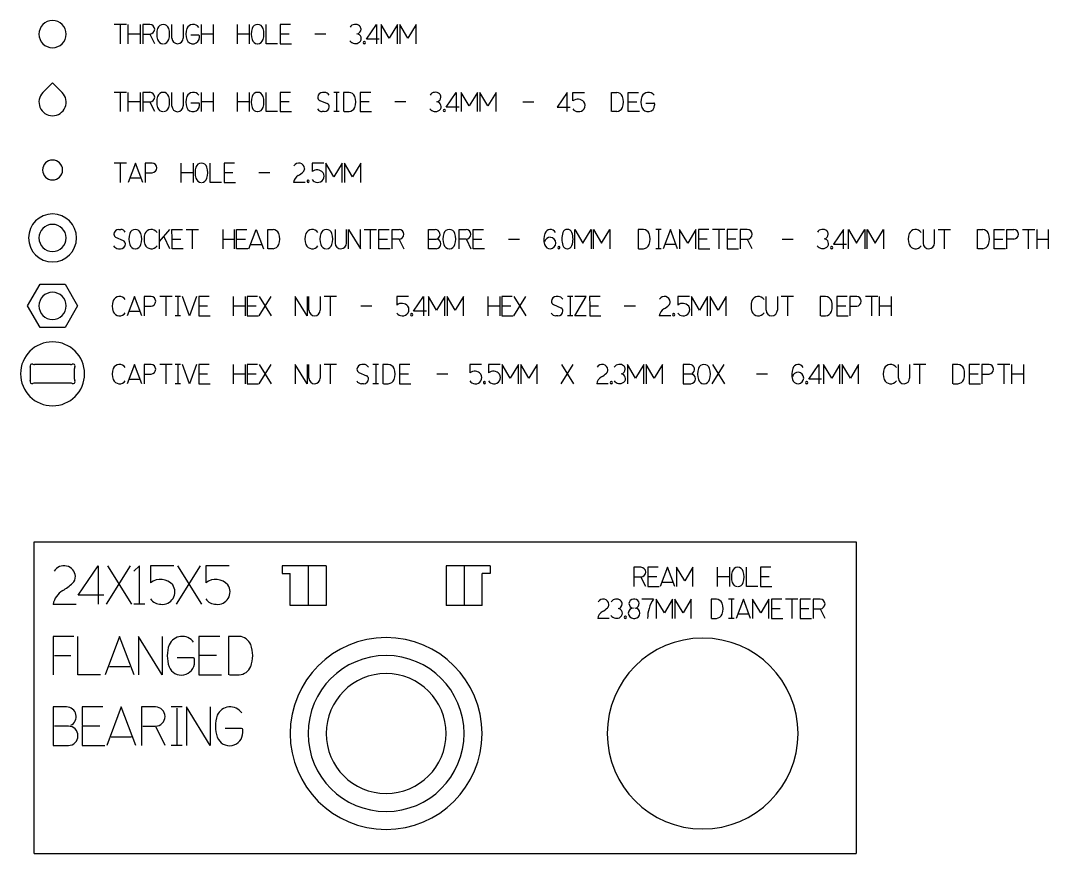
# Model space of a CAD drawing. Header units: inches. Extents: x -9.99 to -1.86, y -3.43 to 1.03.
# Drawn here: x -6.92 to -1.86, y -3.43 to 0.68 of the extents above; entities that cross this region are included whole.
import ezdxf

# ---------------------------------------------------------------- set-up
doc = ezdxf.new("R2010")
doc.units = ezdxf.units.IN
for name, color, linetype in [('2', 7, 'CONTINUOUS'), ('25', 7, 'CONTINUOUS'), ('3', 7, 'CONTINUOUS'), ('4', 7, 'CONTINUOUS'), ('5', 7, 'CONTINUOUS'), ('6', 7, 'CONTINUOUS'), ('9', 7, 'CONTINUOUS')]:
    doc.layers.add(name, color=color, linetype=linetype)

msp = doc.modelspace()

# ---------------------------------------------------------------- linework, layer by layer
at = {"layer": '2', "color": 2, "linetype": 'CONTINUOUS'}
for p, q in [((-5.2153, 0.5853), (-5.1661, 0.6579)), ((-5.1661, 0.6579), (-5.1661, 0.5629)), ((-5.1425, 0.6579), (-5.1425, 0.5629)), ((-5.1023, 0.5907), (-5.1425, 0.6579)), ((-5.0623, 0.6579), (-5.1023, 0.5907)), ((-5.0623, 0.5629), (-5.0623, 0.6579)), ((-5.0505, 0.6579), (-5.0505, 0.5629)), ((-5.0103, 0.5907), (-5.0505, 0.6579)), ((-4.9703, 0.6579), (-5.0103, 0.5907)), ((-4.9703, 0.5629), (-4.9703, 0.6579)), ((-5.1522, 0.5853), (-5.2153, 0.5853)), ((-4.8217, 0.2507), (-4.7725, 0.3233)), ((-4.7725, 0.3233), (-4.7725, 0.2283)), ((-4.7488, 0.3233), (-4.7488, 0.2283)), ((-4.7087, 0.2561), (-4.7488, 0.3233)), ((-4.6687, 0.3233), (-4.7087, 0.2561)), ((-4.6687, 0.2283), (-4.6687, 0.3233)), ((-4.6569, 0.3233), (-4.6569, 0.2283)), ((-4.6167, 0.2561), (-4.6569, 0.3233)), ((-4.5767, 0.3233), (-4.6167, 0.2561)), ((-4.5767, 0.2283), (-4.5767, 0.3233)), ((-4.2262, 0.3233), (-4.2754, 0.2507)), ((-4.2262, 0.2283), (-4.2262, 0.3233)), ((-4.1983, 0.2812), (-4.1983, 0.3233)), ((-4.1983, 0.3233), (-4.1408, 0.3233)), ((-4.0091, 0.2283), (-4.0091, 0.3233)), ((-4.0091, 0.3233), (-3.9826, 0.3233)), ((-3.927, 0.2772), (-3.927, 0.3233)), ((-3.927, 0.3233), (-3.876, 0.3233)), ((-3.927, 0.2283), (-3.927, 0.2758)), ((-3.927, 0.2758), (-3.8835, 0.2758)), ((-3.8391, 0.2703), (-3.7991, 0.2703)), ((-3.7962, 0.2675), (-3.7962, 0.2603)), ((-4.7586, 0.2507), (-4.8217, 0.2507)), ((-4.2754, 0.2507), (-4.2123, 0.2507)), ((-3.9826, 0.2283), (-4.0068, 0.2283)), ((-3.8712, 0.2283), (-3.927, 0.2283)), ((-5.4826, -0.025), (-5.4826, -0.0671)), ((-5.4252, -0.025), (-5.4826, -0.025)), ((-5.4154, -0.025), (-5.4154, -0.12)), ((-5.3753, -0.0922), (-5.4154, -0.025)), ((-5.3352, -0.025), (-5.3753, -0.0922)), ((-5.3352, -0.12), (-5.3352, -0.025)), ((-5.3235, -0.025), (-5.3235, -0.12)), ((-5.2833, -0.0922), (-5.3235, -0.025)), ((-5.2433, -0.025), (-5.2833, -0.0922)), ((-5.2433, -0.12), (-5.2433, -0.025)), ((-5.517, -0.1204), (-5.5738, -0.1204)), ((-4.1892, -0.4468), (-4.1892, -0.3518)), ((-4.1892, -0.3518), (-4.149, -0.419)), ((-4.149, -0.419), (-4.109, -0.3518)), ((-4.109, -0.3518), (-4.109, -0.4468)), ((-4.0972, -0.4468), (-4.0972, -0.3518)), ((-4.0972, -0.3518), (-4.0571, -0.419)), ((-4.0571, -0.419), (-4.017, -0.3518)), ((-4.017, -0.3518), (-4.017, -0.4468)), ((-3.8772, -0.3518), (-3.8772, -0.4468)), ((-3.8507, -0.3518), (-3.8772, -0.3518)), ((-3.7638, -0.3518), (-3.7908, -0.3518)), ((-3.7184, -0.3518), (-3.7541, -0.4468)), ((-3.6828, -0.4468), (-3.7184, -0.3518)), ((-3.6731, -0.3518), (-3.6731, -0.4468)), ((-3.6329, -0.419), (-3.6731, -0.3518)), ((-3.5929, -0.3518), (-3.6329, -0.419)), ((-3.5929, -0.4468), (-3.5929, -0.3518)), ((-3.5804, -0.3518), (-3.5804, -0.3979)), ((-3.5294, -0.3518), (-3.5804, -0.3518)), ((-3.4499, -0.3518), (-3.5106, -0.3518)), ((-3.4394, -0.3518), (-3.4394, -0.3979)), ((-3.3884, -0.3518), (-3.4394, -0.3518)), ((-3.3742, -0.3518), (-3.3742, -0.4468)), ((-3.3397, -0.3518), (-3.3742, -0.3518)), ((-2.8653, -0.3518), (-2.9145, -0.4245)), ((-2.8653, -0.4468), (-2.8653, -0.3518)), ((-2.8416, -0.4468), (-2.8416, -0.3518)), ((-2.8416, -0.3518), (-2.8015, -0.419)), ((-2.8015, -0.419), (-2.7614, -0.3518)), ((-2.7614, -0.3518), (-2.7614, -0.4468)), ((-2.7497, -0.4468), (-2.7497, -0.3518)), ((-2.7497, -0.3518), (-2.7095, -0.419)), ((-2.7095, -0.419), (-2.6695, -0.3518)), ((-2.6695, -0.3518), (-2.6695, -0.4468)), ((-2.4738, -0.3518), (-2.4738, -0.4197)), ((-2.4181, -0.419), (-2.4181, -0.3518)), ((-2.3994, -0.3518), (-2.3386, -0.3518)), ((-2.2069, -0.4468), (-2.2069, -0.3518)), ((-2.2069, -0.3518), (-2.1804, -0.3518)), ((-2.1248, -0.3979), (-2.1248, -0.3518)), ((-2.1248, -0.3518), (-2.0738, -0.3518)), ((-2.0619, -0.4468), (-2.0619, -0.3518)), ((-2.0619, -0.3518), (-2.0274, -0.3518)), ((-1.9849, -0.3518), (-1.9242, -0.3518)), ((-1.9147, -0.3518), (-1.9147, -0.4468)), ((-1.857, -0.4468), (-1.857, -0.3518)), ((-3.7773, -0.3547), (-3.7773, -0.444)), ((-3.5804, -0.3993), (-3.5803, -0.4468)), ((-3.5368, -0.3993), (-3.5804, -0.3993)), ((-3.4803, -0.3547), (-3.4803, -0.4468)), ((-3.4394, -0.3993), (-3.4394, -0.4468)), ((-3.3959, -0.3993), (-3.4394, -0.3993)), ((-3.371, -0.3993), (-3.3397, -0.3993)), ((-3.3159, -0.4468), (-3.3383, -0.4021)), ((-2.369, -0.4468), (-2.369, -0.3547)), ((-2.1247, -0.4468), (-2.1248, -0.3993)), ((-2.1248, -0.3993), (-2.0813, -0.3993)), ((-2.0274, -0.3993), (-2.0605, -0.3993)), ((-1.9546, -0.4468), (-1.9546, -0.3547)), ((-1.9119, -0.3993), (-1.86, -0.3993)), ((-3.8749, -0.4468), (-3.8507, -0.4468)), ((-3.7637, -0.4468), (-3.7908, -0.4468)), ((-3.6933, -0.4265), (-3.7436, -0.4265)), ((-3.5803, -0.4468), (-3.5246, -0.4468)), ((-3.4394, -0.4468), (-3.3837, -0.4468)), ((-2.9145, -0.4245), (-2.8514, -0.4245)), ((-2.1804, -0.4468), (-2.2045, -0.4468)), ((-2.069, -0.4468), (-2.1247, -0.4468)), ((-5.0649, -0.6821), (-5.0649, -0.7242)), ((-5.0075, -0.6821), (-5.0649, -0.6821)), ((-4.9824, -0.7547), (-4.9332, -0.6821)), ((-4.9332, -0.6821), (-4.9332, -0.7771)), ((-4.9095, -0.6821), (-4.9095, -0.7771)), ((-4.8694, -0.7493), (-4.9095, -0.6821)), ((-4.8294, -0.6821), (-4.8694, -0.7493)), ((-4.8294, -0.7771), (-4.8294, -0.6821)), ((-4.8176, -0.6821), (-4.8176, -0.7771)), ((-4.7774, -0.7493), (-4.8176, -0.6821)), ((-4.7374, -0.6821), (-4.7774, -0.7493)), ((-4.7374, -0.7771), (-4.7374, -0.6821)), ((-4.6158, -0.7771), (-4.6158, -0.6821)), ((-4.5582, -0.6821), (-4.5582, -0.7771)), ((-4.5477, -0.6821), (-4.5477, -0.7282)), ((-4.4967, -0.6821), (-4.5477, -0.6821)), ((-4.4322, -0.6821), (-4.4913, -0.7771)), ((-4.4282, -0.7771), (-4.4872, -0.6821)), ((-4.2705, -0.6821), (-4.2802, -0.6821)), ((-4.1987, -0.6821), (-4.2257, -0.6821)), ((-4.2122, -0.685), (-4.2122, -0.7743)), ((-4.1331, -0.6821), (-4.1887, -0.6821)), ((-4.1887, -0.7771), (-4.1331, -0.6821)), ((-4.1159, -0.6821), (-4.1158, -0.7282)), ((-4.0648, -0.6821), (-4.1159, -0.6821)), ((-3.6824, -0.6821), (-3.6824, -0.7242)), ((-3.625, -0.6821), (-3.6824, -0.6821)), ((-3.6152, -0.6821), (-3.6152, -0.7771)), ((-3.5751, -0.7493), (-3.6152, -0.6821)), ((-3.5351, -0.6821), (-3.5751, -0.7493)), ((-3.5351, -0.7771), (-3.5351, -0.6821)), ((-3.5233, -0.6821), (-3.5233, -0.7771)), ((-3.4831, -0.7493), (-3.5233, -0.6821)), ((-3.4431, -0.6821), (-3.4831, -0.7493)), ((-3.4431, -0.7771), (-3.4431, -0.6821)), ((-3.2474, -0.75), (-3.2474, -0.6821)), ((-3.1917, -0.6821), (-3.1917, -0.7493)), ((-3.1123, -0.6821), (-3.173, -0.6821)), ((-3.1426, -0.685), (-3.1426, -0.7771)), ((-2.9805, -0.6821), (-2.9805, -0.7771)), ((-2.954, -0.6821), (-2.9805, -0.6821)), ((-2.8984, -0.6821), (-2.8984, -0.7282)), ((-2.8474, -0.6821), (-2.8984, -0.6821)), ((-2.8355, -0.6821), (-2.8355, -0.7771)), ((-2.801, -0.6821), (-2.8355, -0.6821)), ((-2.6978, -0.6821), (-2.7585, -0.6821)), ((-2.7282, -0.685), (-2.7282, -0.7771)), ((-2.6883, -0.7771), (-2.6883, -0.6821)), ((-2.6306, -0.6821), (-2.6306, -0.7771)), ((-4.9193, -0.7547), (-4.9824, -0.7547)), ((-4.5611, -0.7296), (-4.613, -0.7296)), ((-4.5477, -0.7296), (-4.5476, -0.7771)), ((-4.5042, -0.7296), (-4.5477, -0.7296)), ((-4.2946, -0.7216), (-4.2572, -0.7377)), ((-4.1158, -0.7296), (-4.1158, -0.7771)), ((-4.0723, -0.7296), (-4.1158, -0.7296)), ((-2.8984, -0.7296), (-2.8984, -0.7771)), ((-2.8549, -0.7296), (-2.8984, -0.7296)), ((-2.8341, -0.7296), (-2.801, -0.7296)), ((-2.6336, -0.7296), (-2.6855, -0.7296)), ((-4.5476, -0.7771), (-4.4919, -0.7771)), ((-4.2725, -0.7773), (-4.2821, -0.7772)), ((-4.1986, -0.7771), (-4.2257, -0.7771)), ((-4.1331, -0.7771), (-4.1887, -0.7771)), ((-4.1158, -0.7771), (-4.0601, -0.7771)), ((-3.7168, -0.7774), (-3.7736, -0.7774)), ((-2.9782, -0.7771), (-2.954, -0.7771)), ((-2.8984, -0.7771), (-2.8426, -0.7771)), ((-4.7062, -1.0167), (-4.7062, -1.0588)), ((-4.6487, -1.0167), (-4.7062, -1.0167)), ((-4.6144, -1.0167), (-4.6144, -1.0588)), ((-4.5569, -1.0167), (-4.6144, -1.0167)), ((-4.5472, -1.0167), (-4.5472, -1.1117)), ((-4.507, -1.0839), (-4.5472, -1.0167)), ((-4.467, -1.0167), (-4.507, -1.0839)), ((-4.467, -1.1117), (-4.467, -1.0167)), ((-4.4552, -1.0167), (-4.4552, -1.1117)), ((-4.4151, -1.0839), (-4.4552, -1.0167)), ((-4.375, -1.0167), (-4.4151, -1.0839)), ((-4.375, -1.1117), (-4.375, -1.0167)), ((-4.1985, -1.0167), (-4.2576, -1.1117)), ((-4.1945, -1.1117), (-4.2535, -1.0167)), ((-3.9297, -1.0167), (-3.9297, -1.1117)), ((-3.8895, -1.0839), (-3.9297, -1.0167)), ((-3.8495, -1.0167), (-3.8895, -1.0839)), ((-3.8495, -1.1117), (-3.8495, -1.0167)), ((-3.8377, -1.0167), (-3.8377, -1.1117)), ((-3.7976, -1.0839), (-3.8377, -1.0167)), ((-3.7575, -1.0167), (-3.7976, -1.0839)), ((-3.7575, -1.1117), (-3.7575, -1.0167)), ((-3.6553, -1.0167), (-3.6553, -1.1116)), ((-3.6224, -1.0167), (-3.6553, -1.0167)), ((-3.4549, -1.0167), (-3.514, -1.1117)), ((-3.4509, -1.1117), (-3.5099, -1.0167)), ((-3.0368, -1.0893), (-2.9876, -1.0167)), ((-2.9876, -1.0167), (-2.9876, -1.1117)), ((-2.9639, -1.0167), (-2.9639, -1.1117)), ((-2.9238, -1.0839), (-2.9639, -1.0167)), ((-2.8838, -1.0167), (-2.9238, -1.0839)), ((-2.8838, -1.1117), (-2.8838, -1.0167)), ((-2.872, -1.0167), (-2.872, -1.1117)), ((-2.8318, -1.0839), (-2.872, -1.0167)), ((-2.7918, -1.0167), (-2.8318, -1.0839)), ((-2.7918, -1.1117), (-2.7918, -1.0167)), ((-2.5961, -1.0846), (-2.5961, -1.0167)), ((-2.5404, -1.0167), (-2.5404, -1.0839)), ((-2.461, -1.0167), (-2.5217, -1.0167)), ((-2.4913, -1.0196), (-2.4913, -1.1117)), ((-2.3292, -1.0167), (-2.3292, -1.1117)), ((-2.3027, -1.0167), (-2.3292, -1.0167)), ((-2.2471, -1.0167), (-2.2471, -1.0628)), ((-2.1961, -1.0167), (-2.2471, -1.0167)), ((-2.1842, -1.0167), (-2.1842, -1.1117)), ((-2.1497, -1.0167), (-2.1842, -1.0167)), ((-2.0465, -1.0167), (-2.1072, -1.0167)), ((-2.0769, -1.0196), (-2.0769, -1.1117)), ((-2.037, -1.1117), (-2.037, -1.0167)), ((-1.9793, -1.0167), (-1.9793, -1.1117)), ((-4.0243, -1.112), (-4.0811, -1.112)), ((-3.6553, -1.1116), (-3.6182, -1.1116)), ((-3.6181, -1.0641), (-3.6525, -1.0641)), ((-2.9737, -1.0893), (-3.0368, -1.0893)), ((-2.3269, -1.1117), (-2.3027, -1.1117)), ((-2.2471, -1.0642), (-2.2471, -1.1117)), ((-2.2036, -1.0642), (-2.2471, -1.0642)), ((-2.2471, -1.1117), (-2.1913, -1.1117)), ((-2.1828, -1.0642), (-2.1497, -1.0642)), ((-1.9823, -1.0642), (-2.0342, -1.0642))]:
    msp.add_line(p, q, dxfattribs=at)
for centre, radius, start, end in [((-5.2696, 0.627), 0.0312, 48.9417, 146.028), ((-5.2654, 0.6344), 0.0237, 279.0881, 360), ((-5.2641, 0.5873), 0.0238, 19.4344, 84.1143), ((-5.2632, 0.6344), 0.0215, 0, 48.8141), ((-5.2692, 0.5977), 0.0343, 216.483, 306.074), ((-5.2627, 0.5876), 0.0224, 307.7905, 19.8278), ((-5.2258, 0.5684), 0.00511, 95.9609, 180.8139), ((-5.2255, 0.5683), 0.00543, 180, 360), ((-5.225, 0.5685), 0.00498, 357.8049, 85.4203), ((-4.8759, 0.2924), 0.0312, 48.9417, 146.028), ((-4.8696, 0.2998), 0.0215, 0, 48.8141), ((-3.9859, 0.2885), 0.0349, 24.3864, 84.6174), ((-3.827, 0.2884), 0.0349, 35.68, 155.6132), ((-4.8718, 0.2998), 0.0237, 279.0881, 360), ((-4.8705, 0.2527), 0.0238, 19.4344, 84.1143), ((-4.8691, 0.253), 0.0224, 307.7905, 19.8278), ((-4.174, 0.2497), 0.0398, 41.0237, 127.5585), ((-4.1694, 0.2586), 0.0306, 263.1041, 34.0979), ((-4.0342, 0.2758), 0.0846, 341.2943, 18.7057), ((-3.7786, 0.2757), 0.0846, 161.294, 198.704), ((-3.8285, 0.26), 0.0323, 200.8553, 0.4397), ((-3.7991, 0.2675), 0.00285, 0, 90), ((-4.8756, 0.2631), 0.0343, 216.483, 306.074), ((-4.8322, 0.2338), 0.00511, 95.9609, 180.8139), ((-4.8319, 0.2337), 0.00543, 180, 360), ((-4.8314, 0.2339), 0.00498, 357.8049, 85.4203), ((-4.1731, 0.2584), 0.0302, 213.4333, 270.016), ((-3.9859, 0.2631), 0.0349, 275.3825, 335.6136), ((-5.5474, -0.0536), 0.0284, 4.5948, 149.0385), ((-5.5284, -0.1267), 0.0458, 118.7438, 172.045), ((-5.6727, 0.1028), 0.2254, 302.8691, 310.6145), ((-5.5461, -0.0501), 0.0271, 317.7745, 357.4244), ((-5.4584, -0.0987), 0.0398, 41.0237, 127.5585), ((-5.4537, -0.0897), 0.0306, 263.1041, 34.0979), ((-5.5024, -0.1145), 0.00511, 95.9609, 180.8139), ((-5.502, -0.1146), 0.00543, 180, 360), ((-5.5016, -0.1144), 0.00498, 357.8049, 85.4203), ((-5.4574, -0.0899), 0.0302, 213.4333, 270.016), ((-4.3092, -0.3801), 0.0283, 29.3074, 162.0975), ((-4.2255, -0.3753), 0.0234, 19.4473, 160.5596), ((-3.854, -0.3866), 0.0349, 24.3864, 84.6174), ((-3.3401, -0.3756), 0.0238, 271.0953, 88.8959), ((-2.9687, -0.3827), 0.0312, 48.9417, 146.028), ((-2.5117, -0.3868), 0.0349, 35.68, 155.6132), ((-2.1837, -0.3866), 0.0349, 24.3864, 84.6174), ((-2.0289, -0.3756), 0.0238, 273.401, 86.599), ((-4.2569, -0.4013), 0.0846, 159.294, 196.7059), ((-4.3105, -0.4189), 0.0282, 86.5204, 166.5718), ((-4.3105, -0.419), 0.0282, 273.4453, 86.5547), ((-4.16, -0.3993), 0.0932, 160.0192, 199.9808), ((-4.291, -0.3993), 0.0932, 340.0174, 19.9826), ((-3.9023, -0.3993), 0.0846, 341.2943, 18.7057), ((-2.9646, -0.3754), 0.0237, 279.0881, 360), ((-2.9633, -0.4225), 0.0238, 19.4344, 84.1143), ((-2.9624, -0.3754), 0.0215, 0, 48.8141), ((-2.4633, -0.3995), 0.0846, 161.2941, 198.7059), ((-2.232, -0.3993), 0.0846, 341.2943, 18.7057), ((-4.3105, -0.419), 0.0282, 193.734, 273.4453), ((-4.2677, -0.4413), 0.00511, 95.9609, 180.8139), ((-4.2674, -0.4414), 0.00543, 180, 360), ((-4.2669, -0.4412), 0.00498, 357.8049, 85.4203), ((-4.2256, -0.4234), 0.0233, 199.4654, 268.5146), ((-4.2253, -0.4235), 0.0232, 271.355, 340.7593), ((-3.854, -0.4121), 0.0349, 275.3825, 335.6136), ((-2.9684, -0.4121), 0.0343, 216.483, 306.074), ((-2.9619, -0.4221), 0.0224, 307.7905, 19.8278), ((-2.925, -0.4413), 0.00511, 95.9609, 180.8139), ((-2.9247, -0.4414), 0.00543, 180, 360), ((-2.9242, -0.4412), 0.00498, 357.8049, 85.4203), ((-2.5117, -0.4122), 0.0349, 204.3868, 324.32), ((-2.446, -0.4193), 0.0278, 180.9239, 0.4725), ((-2.1837, -0.4121), 0.0349, 275.3825, 335.6136), ((-4.2796, -0.707), 0.0249, 91.2613, 177.492), ((-4.2842, -0.7041), 0.0204, 185.1824, 239.3448), ((-4.2714, -0.7086), 0.0265, 29.2717, 88.1361), ((-3.7472, -0.7106), 0.0284, 4.5948, 149.0385), ((-3.7459, -0.7071), 0.0271, 317.7745, 357.4244), ((-3.2369, -0.7298), 0.0846, 161.2941, 198.7059), ((-3.2853, -0.7171), 0.0349, 35.68, 155.6132), ((-2.9573, -0.7169), 0.0349, 24.3864, 84.6174), ((-3.0057, -0.7296), 0.0846, 341.2943, 18.7057), ((-2.8025, -0.7059), 0.0238, 273.401, 86.599), ((-5.0407, -0.7557), 0.0398, 41.0237, 127.5585), ((-5.036, -0.7468), 0.0306, 263.1041, 34.0979), ((-4.2722, -0.7523), 0.025, 269.4411, 357.3507), ((-4.2676, -0.7553), 0.0204, 5.1823, 59.3448), ((-3.7282, -0.7838), 0.0458, 118.7438, 172.045), ((-3.8726, -0.5543), 0.2254, 302.8691, 310.6145), ((-3.6582, -0.7557), 0.0398, 41.0237, 127.5585), ((-3.6535, -0.7468), 0.0306, 263.1041, 34.0979), ((-3.2853, -0.7425), 0.0349, 204.3868, 324.32), ((-3.2196, -0.7495), 0.0278, 180.9239, 0.4725), ((-2.9573, -0.7423), 0.0349, 275.3825, 335.6136), ((-5.0397, -0.747), 0.0302, 213.4333, 270.016), ((-4.9929, -0.7716), 0.00511, 95.9609, 180.8139), ((-4.9926, -0.7717), 0.00543, 180, 360), ((-4.9921, -0.7715), 0.00498, 357.8049, 85.4203), ((-4.2819, -0.7498), 0.0274, 210.522, 269.4411), ((-3.7022, -0.7716), 0.00511, 95.9609, 180.8139), ((-3.7019, -0.7717), 0.00543, 180, 360), ((-3.7014, -0.7715), 0.00498, 357.8049, 85.4203), ((-3.6572, -0.747), 0.0302, 213.4333, 270.016), ((-4.6819, -1.0903), 0.0398, 41.0237, 127.5585), ((-4.5901, -1.0903), 0.0398, 41.0237, 127.5585), ((-4.0547, -1.0452), 0.0284, 4.5948, 149.0385), ((-4.1801, -0.8889), 0.2254, 302.8691, 310.6145), ((-4.0534, -1.0417), 0.0271, 317.7745, 357.4244), ((-3.9686, -1.0476), 0.0312, 48.9417, 146.028), ((-3.9645, -1.0402), 0.0237, 279.0881, 360), ((-3.9622, -1.0402), 0.0215, 0, 48.8141), ((-3.6226, -1.0405), 0.0238, 296.1918, 89.544), ((-3.5, -1.0643), 0.0846, 161.2941, 198.7059), ((-3.553, -1.045), 0.0283, 16.1289, 163.8722), ((-3.606, -1.0643), 0.0846, 341.2938, 18.7062), ((-3.0365, -1.0662), 0.0846, 159.294, 196.7059), ((-3.0901, -1.0838), 0.0282, 86.5204, 166.5718), ((-3.0888, -1.045), 0.0283, 29.3074, 162.0975), ((-3.0901, -1.0838), 0.0282, 273.4453, 86.5547), ((-2.5856, -1.0644), 0.0846, 161.2941, 198.7059), ((-2.634, -1.0516), 0.0349, 35.68, 155.6132), ((-2.306, -1.0515), 0.0349, 24.3864, 84.6174), ((-2.3544, -1.0642), 0.0846, 341.2943, 18.7057), ((-2.1512, -1.0405), 0.0238, 273.401, 86.599), ((-4.681, -1.0816), 0.0302, 213.4333, 270.016), ((-4.6773, -1.0814), 0.0306, 263.1041, 34.0979), ((-4.6341, -1.1062), 0.00511, 95.9609, 180.8139), ((-4.6338, -1.1063), 0.00543, 180, 360), ((-4.6334, -1.1061), 0.00498, 357.8049, 85.4203), ((-4.5892, -1.0816), 0.0302, 213.4333, 270.016), ((-4.5855, -1.0814), 0.0306, 263.1041, 34.0979), ((-4.0357, -1.1184), 0.0458, 118.7438, 172.045), ((-4.0097, -1.1062), 0.00511, 95.9609, 180.8139), ((-4.0094, -1.1063), 0.00543, 180, 360), ((-4.0089, -1.1061), 0.00498, 357.8049, 85.4203), ((-3.9682, -1.0769), 0.0343, 216.483, 306.074), ((-3.9631, -1.0873), 0.0238, 19.4344, 84.1143), ((-3.9617, -1.087), 0.0224, 307.7905, 19.8278), ((-3.6182, -1.0878), 0.0237, 270, 89.9819), ((-3.553, -1.0836), 0.0283, 196.0048, 267.9484), ((-3.553, -1.0836), 0.0283, 272.764, 343.9941), ((-3.0901, -1.0838), 0.0282, 193.734, 273.4453), ((-3.0473, -1.1062), 0.00511, 95.9609, 180.8139), ((-3.047, -1.1063), 0.00543, 180, 360), ((-3.0465, -1.1061), 0.00498, 357.8049, 85.4203), ((-2.634, -1.0771), 0.0349, 204.3868, 324.32), ((-2.5683, -1.0841), 0.0278, 180.9239, 0.4725), ((-2.306, -1.0769), 0.0349, 275.3825, 335.6136)]:
    msp.add_arc(centre, radius, start, end, dxfattribs=at)
at = {"layer": '25', "color": 25, "linetype": 'CONTINUOUS'}
for p, q in [((-5.502, -2.0079), (-5.502, -2.2047)), ((-4.7343, -2.0079), (-4.7343, -2.2047))]:
    msp.add_line(p, q, dxfattribs=at)
for start, end in [(360, 180), (180, 360)]:
    msp.add_arc((-5.1181, -2.8346), 0.3839, start, end, dxfattribs=at)
at = {"layer": '3', "color": 3, "linetype": 'CONTINUOUS'}
for p, q in [((-6.3968, 0.6579), (-6.4575, 0.6579)), ((-6.4271, 0.655), (-6.4271, 0.5629)), ((-6.3873, 0.5629), (-6.3873, 0.6579)), ((-6.3326, 0.6104), (-6.3844, 0.6104)), ((-6.3296, 0.6579), (-6.3296, 0.5629)), ((-6.3154, 0.6579), (-6.3154, 0.5629)), ((-6.2809, 0.6579), (-6.3154, 0.6579)), ((-6.3122, 0.6104), (-6.2809, 0.6104)), ((-6.2571, 0.5629), (-6.2795, 0.6077)), ((-6.1726, 0.59), (-6.1726, 0.6579)), ((-6.117, 0.6579), (-6.117, 0.5907)), ((-6.0273, 0.5629), (-6.0273, 0.6579)), ((-5.9726, 0.6104), (-6.0244, 0.6104)), ((-5.9696, 0.6579), (-5.9696, 0.5629)), ((-5.8501, 0.5629), (-5.8501, 0.6579)), ((-5.7954, 0.6104), (-5.8473, 0.6104)), ((-5.7924, 0.6579), (-5.7924, 0.5629)), ((-5.7079, 0.5629), (-5.7079, 0.6579)), ((-5.6397, 0.6579), (-5.6397, 0.6118)), ((-5.5887, 0.6579), (-5.6397, 0.6579)), ((-5.6397, 0.6104), (-5.6397, 0.5629)), ((-5.5962, 0.6104), (-5.6397, 0.6104)), ((-6.04, 0.6049), (-6.0801, 0.6049)), ((-6.0372, 0.5949), (-6.0372, 0.602)), ((-5.6522, 0.5629), (-5.7079, 0.5629)), ((-5.6397, 0.5629), (-5.584, 0.5629)), ((-6.3968, 0.3233), (-6.4575, 0.3233)), ((-6.4271, 0.3204), (-6.4271, 0.2283)), ((-6.3873, 0.2283), (-6.3873, 0.3233)), ((-6.3296, 0.3233), (-6.3296, 0.2283)), ((-6.3154, 0.3233), (-6.3154, 0.2283)), ((-6.2809, 0.3233), (-6.3154, 0.3233)), ((-6.1726, 0.2554), (-6.1726, 0.3233)), ((-6.117, 0.3233), (-6.117, 0.2561)), ((-6.0273, 0.2283), (-6.0273, 0.3233)), ((-5.9696, 0.3233), (-5.9696, 0.2283)), ((-5.8501, 0.2283), (-5.8501, 0.3233)), ((-5.7924, 0.3233), (-5.7924, 0.2283)), ((-5.7079, 0.2283), (-5.7079, 0.3233)), ((-5.6397, 0.3233), (-5.6397, 0.2772)), ((-5.5887, 0.3233), (-5.6397, 0.3233)), ((-5.421, 0.3233), (-5.4306, 0.3233)), ((-5.3492, 0.3233), (-5.3762, 0.3233)), ((-5.3626, 0.3205), (-5.3626, 0.2312)), ((-5.3272, 0.3233), (-5.3272, 0.2283)), ((-5.3007, 0.3233), (-5.3272, 0.3233)), ((-5.2451, 0.3233), (-5.2451, 0.2772)), ((-5.1941, 0.3233), (-5.2451, 0.3233)), ((-6.3326, 0.2758), (-6.3844, 0.2758)), ((-6.3122, 0.2758), (-6.2809, 0.2758)), ((-6.2571, 0.2283), (-6.2795, 0.2731)), ((-6.04, 0.2703), (-6.0801, 0.2703)), ((-6.0372, 0.2603), (-6.0372, 0.2675)), ((-5.9726, 0.2758), (-6.0244, 0.2758)), ((-5.7954, 0.2758), (-5.8473, 0.2758)), ((-5.6397, 0.2758), (-5.6397, 0.2283)), ((-5.5962, 0.2758), (-5.6397, 0.2758)), ((-5.445, 0.2838), (-5.4076, 0.2677)), ((-5.2451, 0.2758), (-5.2451, 0.2283)), ((-5.2016, 0.2758), (-5.2451, 0.2758)), ((-5.6522, 0.2283), (-5.7079, 0.2283)), ((-5.6397, 0.2283), (-5.584, 0.2283)), ((-5.4229, 0.2282), (-5.4326, 0.2282)), ((-5.3491, 0.2283), (-5.3762, 0.2283)), ((-5.3249, 0.2283), (-5.3007, 0.2283)), ((-5.2451, 0.2283), (-5.1893, 0.2283)), ((-6.3968, -0.025), (-6.4575, -0.025)), ((-6.4271, -0.0279), (-6.4271, -0.12)), ((-6.3517, -0.025), (-6.3873, -0.12)), ((-6.316, -0.12), (-6.3517, -0.025)), ((-6.3042, -0.025), (-6.3042, -0.12)), ((-6.2697, -0.025), (-6.3042, -0.025)), ((-6.1264, -0.12), (-6.1264, -0.025)), ((-6.0688, -0.025), (-6.0688, -0.12)), ((-5.9843, -0.12), (-5.9843, -0.025)), ((-5.9161, -0.025), (-5.916, -0.0711)), ((-5.865, -0.025), (-5.9161, -0.025)), ((-6.3265, -0.0997), (-6.3768, -0.0997)), ((-6.3027, -0.0725), (-6.2697, -0.0725)), ((-6.0717, -0.0725), (-6.1236, -0.0725)), ((-5.916, -0.0725), (-5.916, -0.12)), ((-5.8725, -0.0725), (-5.916, -0.0725)), ((-5.9285, -0.12), (-5.9843, -0.12)), ((-5.916, -0.12), (-5.8603, -0.12)), ((-6.4342, -0.3519), (-6.4245, -0.3518)), ((-6.2359, -0.3518), (-6.2359, -0.4468)), ((-6.2331, -0.4108), (-6.1827, -0.3518)), ((-6.1722, -0.3979), (-6.1723, -0.3518)), ((-6.1723, -0.3518), (-6.1212, -0.3518)), ((-6.1025, -0.3518), (-6.0418, -0.3518)), ((-5.9223, -0.3518), (-5.9223, -0.4468)), ((-5.8646, -0.4468), (-5.8646, -0.3518)), ((-5.8541, -0.3979), (-5.8541, -0.3518)), ((-5.8541, -0.3518), (-5.8031, -0.3518)), ((-5.7936, -0.4468), (-5.758, -0.3518)), ((-5.758, -0.3518), (-5.7224, -0.4468)), ((-5.7006, -0.4468), (-5.7006, -0.3518)), ((-5.7006, -0.3518), (-5.6741, -0.3518)), ((-5.3689, -0.3518), (-5.3689, -0.4197)), ((-5.3133, -0.419), (-5.3133, -0.3518)), ((-5.3025, -0.4468), (-5.3025, -0.3518)), ((-5.3025, -0.3518), (-5.2442, -0.4468)), ((-5.2442, -0.4468), (-5.2442, -0.3518)), ((-5.2254, -0.3518), (-5.1647, -0.3518)), ((-5.1542, -0.3979), (-5.1543, -0.3518)), ((-5.1543, -0.3518), (-5.1032, -0.3518)), ((-5.089, -0.4468), (-5.089, -0.3518)), ((-5.089, -0.3518), (-5.0545, -0.3518)), ((-4.9089, -0.4467), (-4.9089, -0.3518)), ((-4.9089, -0.3518), (-4.876, -0.3518)), ((-4.7587, -0.4468), (-4.7587, -0.3518)), ((-4.7587, -0.3518), (-4.7243, -0.3518)), ((-4.69, -0.3979), (-4.6901, -0.3518)), ((-4.6901, -0.3518), (-4.639, -0.3518)), ((-6.4112, -0.4074), (-6.4486, -0.3914)), ((-6.1827, -0.4468), (-6.2105, -0.3885)), ((-6.1722, -0.4468), (-6.1722, -0.3993)), ((-6.1722, -0.3993), (-6.1287, -0.3993)), ((-6.0721, -0.4468), (-6.0721, -0.3547)), ((-5.9194, -0.3993), (-5.8675, -0.3993)), ((-5.8541, -0.4468), (-5.8541, -0.3993)), ((-5.8541, -0.3993), (-5.8106, -0.3993)), ((-5.1951, -0.4468), (-5.1951, -0.3547)), ((-5.1542, -0.4468), (-5.1542, -0.3993)), ((-5.1542, -0.3993), (-5.1107, -0.3993)), ((-5.0545, -0.3993), (-5.0859, -0.3993)), ((-5.0532, -0.4021), (-5.0308, -0.4468)), ((-4.906, -0.3992), (-4.8717, -0.3992)), ((-4.7243, -0.3993), (-4.7556, -0.3993)), ((-4.7229, -0.4021), (-4.7005, -0.4468)), ((-4.69, -0.4468), (-4.69, -0.3993)), ((-4.69, -0.3993), (-4.6465, -0.3993)), ((-6.4362, -0.4469), (-6.4265, -0.447)), ((-6.1165, -0.4468), (-6.1722, -0.4468)), ((-5.7984, -0.4468), (-5.8541, -0.4468)), ((-5.7831, -0.4265), (-5.7328, -0.4265)), ((-5.6741, -0.4468), (-5.6983, -0.4468)), ((-5.0985, -0.4468), (-5.1542, -0.4468)), ((-4.8717, -0.4467), (-4.9089, -0.4467)), ((-4.6343, -0.4468), (-4.69, -0.4468)), ((-6.357, -0.6821), (-6.3926, -0.7771)), ((-6.3213, -0.7771), (-6.357, -0.6821)), ((-6.3095, -0.6821), (-6.3095, -0.7771)), ((-6.275, -0.6821), (-6.3095, -0.6821)), ((-6.1718, -0.6821), (-6.2325, -0.6821)), ((-6.2021, -0.685), (-6.2021, -0.7771)), ((-6.13, -0.6821), (-6.157, -0.6821)), ((-6.1434, -0.685), (-6.1434, -0.7743)), ((-6.0857, -0.7771), (-6.1203, -0.6821)), ((-6.0511, -0.6821), (-6.0857, -0.7771)), ((-6.0406, -0.6821), (-6.0406, -0.7282)), ((-5.9896, -0.6821), (-6.0406, -0.6821)), ((-5.8701, -0.7771), (-5.8701, -0.6821)), ((-5.8124, -0.6821), (-5.8124, -0.7771)), ((-5.8019, -0.6821), (-5.8019, -0.7282)), ((-5.7509, -0.6821), (-5.8019, -0.6821)), ((-5.6864, -0.6821), (-5.7455, -0.7771)), ((-5.6824, -0.7771), (-5.7414, -0.6821)), ((-5.5657, -0.6821), (-5.5657, -0.7771)), ((-5.5074, -0.7771), (-5.5657, -0.6821)), ((-5.5074, -0.6821), (-5.5074, -0.7771)), ((-5.4979, -0.75), (-5.4979, -0.6821)), ((-5.4422, -0.6821), (-5.4422, -0.7493)), ((-5.3627, -0.6821), (-5.4235, -0.6821)), ((-5.3931, -0.685), (-5.3931, -0.7771)), ((-6.3318, -0.7568), (-6.3821, -0.7568)), ((-6.308, -0.7296), (-6.275, -0.7296)), ((-6.0406, -0.7296), (-6.0405, -0.7771)), ((-5.997, -0.7296), (-6.0406, -0.7296)), ((-5.8153, -0.7296), (-5.8672, -0.7296)), ((-5.8019, -0.7296), (-5.8019, -0.7771)), ((-5.7584, -0.7296), (-5.8019, -0.7296)), ((-6.1299, -0.7771), (-6.157, -0.7771)), ((-6.0405, -0.7771), (-5.9848, -0.7771)), ((-5.8019, -0.7771), (-5.7462, -0.7771)), ((-6.357, -1.0167), (-6.3926, -1.1117)), ((-6.3213, -1.1117), (-6.357, -1.0167)), ((-6.3095, -1.0167), (-6.3095, -1.1117)), ((-6.275, -1.0167), (-6.3095, -1.0167)), ((-6.1718, -1.0167), (-6.2325, -1.0167)), ((-6.2021, -1.0196), (-6.2021, -1.1117)), ((-6.13, -1.0167), (-6.157, -1.0167)), ((-6.1434, -1.0196), (-6.1434, -1.1089)), ((-6.0857, -1.1117), (-6.1203, -1.0167)), ((-6.0511, -1.0167), (-6.0857, -1.1117)), ((-6.0406, -1.0167), (-6.0406, -1.0628)), ((-5.9896, -1.0167), (-6.0406, -1.0167)), ((-5.8701, -1.1117), (-5.8701, -1.0167)), ((-5.8124, -1.0167), (-5.8124, -1.1117)), ((-5.8019, -1.0167), (-5.8019, -1.0628)), ((-5.7509, -1.0167), (-5.8019, -1.0167)), ((-5.6864, -1.0167), (-5.7455, -1.1117)), ((-5.6824, -1.1117), (-5.7414, -1.0167)), ((-5.5657, -1.0167), (-5.5657, -1.1117)), ((-5.5074, -1.1117), (-5.5657, -1.0167)), ((-5.5074, -1.0167), (-5.5074, -1.1117)), ((-5.4979, -1.0846), (-5.4979, -1.0167)), ((-5.4422, -1.0167), (-5.4422, -1.0839)), ((-5.3627, -1.0167), (-5.4235, -1.0167)), ((-5.3931, -1.0196), (-5.3931, -1.1117)), ((-5.2516, -1.0561), (-5.2142, -1.0721)), ((-5.2275, -1.0166), (-5.2372, -1.0166)), ((-5.1558, -1.0166), (-5.1828, -1.0166)), ((-5.1692, -1.0194), (-5.1692, -1.1087)), ((-5.1338, -1.0166), (-5.1338, -1.1116)), ((-5.1073, -1.0166), (-5.1338, -1.0166)), ((-5.0517, -1.0166), (-5.0517, -1.0626)), ((-5.0007, -1.0166), (-5.0517, -1.0166)), ((-6.3318, -1.0913), (-6.3821, -1.0913)), ((-6.308, -1.0642), (-6.275, -1.0642)), ((-6.1299, -1.1117), (-6.157, -1.1117)), ((-6.0406, -1.0642), (-6.0405, -1.1117)), ((-5.997, -1.0642), (-6.0406, -1.0642)), ((-6.0405, -1.1117), (-5.9848, -1.1117)), ((-5.8153, -1.0642), (-5.8672, -1.0642)), ((-5.8019, -1.0642), (-5.8019, -1.1117)), ((-5.7584, -1.0642), (-5.8019, -1.0642)), ((-5.8019, -1.1117), (-5.7462, -1.1117)), ((-5.2295, -1.1117), (-5.2392, -1.1116)), ((-5.1556, -1.1116), (-5.1828, -1.1116)), ((-5.1314, -1.1116), (-5.1073, -1.1116)), ((-5.0517, -1.0641), (-5.0516, -1.1116)), ((-5.0081, -1.0641), (-5.0517, -1.0641)), ((-5.0516, -1.1116), (-4.9959, -1.1116))]:
    msp.add_line(p, q, dxfattribs=at)
for centre, radius, start, end in [((-6.2813, 0.6341), 0.0238, 271.0953, 88.8959), ((-6.1627, 0.6103), 0.0846, 161.2941, 198.7059), ((-6.2157, 0.6296), 0.0283, 16.1289, 163.8722), ((-6.2687, 0.6103), 0.0846, 341.2938, 18.7062), ((-6.0196, 0.6102), 0.0846, 161.294, 198.704), ((-6.068, 0.623), 0.0349, 35.68, 155.6132), ((-5.698, 0.6103), 0.0846, 161.2941, 198.7059), ((-5.751, 0.6296), 0.0283, 16.1289, 163.8722), ((-5.804, 0.6103), 0.0846, 341.2938, 18.7062), ((-6.2157, 0.591), 0.0283, 196.0048, 267.9484), ((-6.2157, 0.591), 0.0283, 272.764, 343.9941), ((-6.1448, 0.5905), 0.0278, 180.9239, 0.4725), ((-6.0695, 0.5946), 0.0323, 200.8553, 0.4397), ((-6.04, 0.602), 0.00285, 0, 90), ((-5.751, 0.591), 0.0283, 196.0048, 267.9484), ((-5.751, 0.591), 0.0283, 272.764, 343.9941), ((-6.2813, 0.2996), 0.0238, 271.0953, 88.8959), ((-6.2157, 0.295), 0.0283, 16.1289, 163.8722), ((-6.068, 0.2884), 0.0349, 35.68, 155.6132), ((-5.751, 0.295), 0.0283, 16.1289, 163.8722), ((-5.4301, 0.2984), 0.0249, 91.2613, 177.492), ((-5.4218, 0.2968), 0.0265, 29.2717, 88.1361), ((-5.304, 0.2885), 0.0349, 24.3864, 84.6174), ((-6.1627, 0.2757), 0.0846, 161.2941, 198.7059), ((-6.2687, 0.2757), 0.0846, 341.2938, 18.7062), ((-6.1448, 0.2559), 0.0278, 180.9239, 0.4725), ((-6.0196, 0.2757), 0.0846, 161.294, 198.704), ((-6.0695, 0.26), 0.0323, 200.8553, 0.4397), ((-6.04, 0.2675), 0.00285, 0, 90), ((-5.698, 0.2757), 0.0846, 161.2941, 198.7059), ((-5.804, 0.2757), 0.0846, 341.2938, 18.7062), ((-5.4346, 0.3013), 0.0204, 185.1824, 239.3448), ((-5.418, 0.2502), 0.0204, 5.1823, 59.3448), ((-5.3523, 0.2758), 0.0846, 341.2943, 18.7057), ((-6.2157, 0.2564), 0.0283, 196.0048, 267.9484), ((-6.2157, 0.2564), 0.0283, 272.764, 343.9941), ((-5.751, 0.2564), 0.0283, 196.0048, 267.9484), ((-5.751, 0.2564), 0.0283, 272.764, 343.9941), ((-5.4323, 0.2556), 0.0274, 210.522, 269.4411), ((-5.4227, 0.2532), 0.025, 269.4411, 357.3507), ((-5.304, 0.2631), 0.0349, 275.3825, 335.6136), ((-6.2711, -0.0488), 0.0238, 273.401, 86.599), ((-5.9744, -0.0726), 0.0846, 161.2941, 198.7059), ((-6.0274, -0.0533), 0.0283, 16.1289, 163.8722), ((-6.0804, -0.0726), 0.0846, 341.2938, 18.7062), ((-6.0274, -0.0919), 0.0283, 196.0048, 267.9484), ((-6.0274, -0.0919), 0.0283, 272.764, 343.9941), ((-6.4337, -0.3767), 0.0249, 91.2613, 177.492), ((-6.4254, -0.3783), 0.0265, 29.2717, 88.1361), ((-6.3531, -0.3801), 0.0283, 16.1289, 163.8722), ((-6.2737, -0.3868), 0.0349, 35.68, 155.6132), ((-5.6774, -0.3866), 0.0349, 24.3864, 84.6174), ((-5.4818, -0.3868), 0.0349, 35.68, 155.6132), ((-5.412, -0.3801), 0.0283, 16.1289, 163.8722), ((-5.055, -0.3756), 0.0238, 271.0953, 88.8959), ((-4.8762, -0.3757), 0.0238, 296.1918, 89.544), ((-4.8066, -0.3801), 0.0283, 16.1289, 163.8722), ((-4.7247, -0.3756), 0.0238, 271.0953, 88.8959), ((-6.4382, -0.3738), 0.0204, 185.1824, 239.3448), ((-6.3001, -0.3994), 0.0846, 161.2941, 198.7059), ((-6.4061, -0.3994), 0.0846, 341.2938, 18.7062), ((-6.2254, -0.3995), 0.0846, 161.2941, 198.7059), ((-5.7258, -0.3993), 0.0846, 341.2943, 18.7057), ((-5.4335, -0.3995), 0.0846, 161.2941, 198.7059), ((-5.359, -0.3994), 0.0846, 161.2941, 198.7059), ((-5.465, -0.3994), 0.0846, 341.2938, 18.7062), ((-4.8717, -0.423), 0.0237, 270, 89.9819), ((-4.7536, -0.3994), 0.0846, 161.2941, 198.7059), ((-4.8596, -0.3994), 0.0846, 341.2938, 18.7062), ((-6.4359, -0.4195), 0.0274, 210.522, 269.4411), ((-6.4263, -0.422), 0.025, 269.4411, 357.3507), ((-6.4216, -0.425), 0.0204, 5.1823, 59.3448), ((-6.3531, -0.4188), 0.0283, 196.0048, 267.9484), ((-6.3531, -0.4188), 0.0283, 272.764, 343.9941), ((-6.2737, -0.4122), 0.0349, 204.3868, 324.32), ((-5.6774, -0.4121), 0.0349, 275.3825, 335.6136), ((-5.4818, -0.4122), 0.0349, 204.3868, 324.32), ((-5.412, -0.4188), 0.0283, 196.0048, 267.9484), ((-5.412, -0.4188), 0.0283, 272.764, 343.9941), ((-5.3411, -0.4193), 0.0278, 180.9239, 0.4725), ((-4.8066, -0.4188), 0.0283, 196.0048, 267.9484), ((-4.8066, -0.4188), 0.0283, 272.764, 343.9941), ((-6.3821, -0.7298), 0.0846, 161.2941, 198.7059), ((-6.4305, -0.7171), 0.0349, 35.68, 155.6132), ((-6.2764, -0.7059), 0.0238, 273.401, 86.599), ((-6.4305, -0.7425), 0.0349, 204.3868, 324.32), ((-5.47, -0.7495), 0.0278, 180.9239, 0.4725), ((-6.3821, -1.0644), 0.0846, 161.2941, 198.7059), ((-6.4305, -1.0516), 0.0349, 35.68, 155.6132), ((-6.2764, -1.0405), 0.0238, 273.401, 86.599), ((-5.2367, -1.0415), 0.0249, 91.2613, 177.492), ((-5.2412, -1.0385), 0.0204, 185.1824, 239.3448), ((-5.2284, -1.0431), 0.0265, 29.2717, 88.1361), ((-5.1106, -1.0513), 0.0349, 24.3864, 84.6174), ((-5.1589, -1.0641), 0.0846, 341.2943, 18.7057), ((-6.4305, -1.0771), 0.0349, 204.3868, 324.32), ((-5.47, -1.0841), 0.0278, 180.9239, 0.4725), ((-5.2389, -1.0842), 0.0274, 210.522, 269.4411), ((-5.2293, -1.0867), 0.025, 269.4411, 357.3507), ((-5.2246, -1.0897), 0.0204, 5.1823, 59.3448), ((-5.1106, -1.0768), 0.0349, 275.3825, 335.6136)]:
    msp.add_arc(centre, radius, start, end, dxfattribs=at)
at = {"layer": '4', "color": 4, "linetype": 'CONTINUOUS'}
for p, q in [((-6.7604, 0.37), (-6.8077, 0.3227)), ((-6.7604, 0.37), (-6.7131, 0.3227)), ((-6.8832, -0.7284), (-6.8218, -0.6221)), ((-6.8218, -0.6221), (-6.699, -0.6221)), ((-6.699, -0.6221), (-6.6377, -0.7284)), ((-6.8218, -0.8347), (-6.8832, -0.7284)), ((-6.6377, -0.7284), (-6.699, -0.8347)), ((-6.699, -0.8347), (-6.8218, -0.8347)), ((-6.8687, -1.0886), (-6.8687, -1.0374)), ((-6.6718, -1.0177), (-6.849, -1.0177)), ((-6.6521, -1.0886), (-6.6521, -1.0374)), ((-6.6718, -1.1083), (-6.849, -1.1083)), ((-3.8977, -2.0159), (-3.8977, -2.1109)), ((-3.8633, -2.0159), (-3.8977, -2.0159)), ((-3.8291, -2.0159), (-3.829, -2.062)), ((-3.778, -2.0159), (-3.8291, -2.0159)), ((-3.7329, -2.0159), (-3.7685, -2.1109)), ((-3.6973, -2.1109), (-3.7329, -2.0159)), ((-3.6875, -2.0159), (-3.6875, -2.1109)), ((-3.6474, -2.0831), (-3.6875, -2.0159)), ((-3.6073, -2.0159), (-3.6474, -2.0831)), ((-3.6073, -2.1109), (-3.6073, -2.0159)), ((-3.4858, -2.1109), (-3.4858, -2.0159)), ((-3.4281, -2.0159), (-3.4281, -2.1109)), ((-3.3436, -2.1109), (-3.3436, -2.0159)), ((-3.2754, -2.0159), (-3.2754, -2.062)), ((-3.2244, -2.0159), (-3.2754, -2.0159)), ((-3.8946, -2.0634), (-3.8633, -2.0634)), ((-3.8395, -2.1109), (-3.8619, -2.0661)), ((-3.829, -2.0634), (-3.829, -2.1109)), ((-3.7855, -2.0634), (-3.829, -2.0634)), ((-3.4311, -2.0634), (-3.483, -2.0634)), ((-3.2754, -2.0634), (-3.2754, -2.1109)), ((-3.2319, -2.0634), (-3.2754, -2.0634)), ((-3.829, -2.1109), (-3.7733, -2.1109)), ((-3.7078, -2.0906), (-3.758, -2.0906)), ((-3.2879, -2.1109), (-3.3436, -2.1109)), ((-3.2754, -2.1109), (-3.2196, -2.1109)), ((-3.8932, -2.1725), (-3.9004, -2.1725)), ((-3.8021, -2.1725), (-3.8591, -2.1725)), ((-3.788, -2.1725), (-3.788, -2.2675)), ((-3.7478, -2.2397), (-3.788, -2.1725)), ((-3.7078, -2.1725), (-3.7478, -2.2397)), ((-3.7078, -2.2675), (-3.7078, -2.1725)), ((-3.696, -2.1725), (-3.696, -2.2675)), ((-3.6558, -2.2397), (-3.696, -2.1725)), ((-3.6158, -2.1725), (-3.6558, -2.2397)), ((-3.6158, -2.2675), (-3.6158, -2.1725)), ((-3.5179, -2.1725), (-3.5179, -2.2675)), ((-3.4914, -2.1725), (-3.5179, -2.1725)), ((-3.4045, -2.1725), (-3.4315, -2.1725)), ((-3.4179, -2.1754), (-3.4179, -2.2647)), ((-3.3591, -2.1725), (-3.3948, -2.2675)), ((-3.3235, -2.2675), (-3.3591, -2.1725)), ((-3.3138, -2.1725), (-3.3138, -2.2675)), ((-3.2736, -2.2397), (-3.3138, -2.1725)), ((-3.2336, -2.1725), (-3.2736, -2.2397)), ((-3.2336, -2.2675), (-3.2336, -2.1725)), ((-3.2211, -2.1725), (-3.2211, -2.2186)), ((-3.1701, -2.1725), (-3.2211, -2.1725)), ((-3.0906, -2.1725), (-3.1513, -2.1725)), ((-3.1209, -2.1754), (-3.1209, -2.2675)), ((-3.0801, -2.1725), (-3.0801, -2.2186)), ((-3.0291, -2.1725), (-3.0801, -2.1725)), ((-3.0148, -2.1725), (-3.0148, -2.2675)), ((-2.9804, -2.1725), (-3.0148, -2.1725)), ((-3.2211, -2.22), (-3.221, -2.2675)), ((-3.1775, -2.22), (-3.2211, -2.22)), ((-3.0801, -2.22), (-3.0801, -2.2675)), ((-3.0366, -2.22), (-3.0801, -2.22)), ((-3.0117, -2.22), (-2.9804, -2.22)), ((-2.9566, -2.2675), (-2.979, -2.2227)), ((-4.0193, -2.2679), (-4.0761, -2.2679)), ((-3.9004, -2.2676), (-3.8932, -2.2676)), ((-3.5155, -2.2675), (-3.4914, -2.2675)), ((-3.4044, -2.2675), (-3.4315, -2.2675)), ((-3.334, -2.2472), (-3.3843, -2.2472)), ((-3.221, -2.2675), (-3.1653, -2.2675)), ((-3.0801, -2.2675), (-3.0243, -2.2675))]:
    msp.add_line(p, q, dxfattribs=at)
for centre, radius, start, end in [((-6.7604, 0.6099), 0.0669, 360, 180), ((-6.7604, 0.6099), 0.0669, 180, 360), ((-6.7604, 0.2753), 0.0669, 135, 270), ((-6.7604, 0.2753), 0.0669, 270, 45), ((-6.7604, -0.0592), 0.0492, 360, 180), ((-6.7604, -0.0592), 0.0492, 180, 360), ((-6.7604, -0.3938), 0.1181, 360, 180), ((-6.7604, -0.3938), 0.0669, 360, 180), ((-6.7604, -0.3938), 0.1181, 180, 360), ((-6.7604, -0.3938), 0.0669, 180, 360), ((-6.7604, -0.7284), 0.0669, 360, 180), ((-6.7604, -0.7284), 0.0669, 180, 360), ((-6.8617, -1.0247), 0.00984, 135, 205.5288), ((-6.8884, -1.0374), 0.0197, 0, 25.5288), ((-6.8617, -1.0247), 0.00984, 64.4712, 135), ((-6.849, -0.998), 0.0197, 244.4712, 270), ((-6.6718, -0.998), 0.0197, 270, 295.5288), ((-6.6591, -1.0247), 0.00984, 45, 115.5288), ((-6.6591, -1.0247), 0.00984, 334.4712, 45), ((-6.6325, -1.0374), 0.0197, 154.4712, 180), ((-6.8617, -1.1013), 0.00984, 154.4712, 225), ((-6.8884, -1.0886), 0.0197, 334.4712, 360), ((-6.8617, -1.1013), 0.00984, 225, 295.5288), ((-6.849, -1.128), 0.0197, 90, 115.5288), ((-6.6718, -1.128), 0.0197, 64.4712, 90), ((-6.6591, -1.1013), 0.00984, 244.4712, 315), ((-6.6325, -1.0886), 0.0197, 180, 205.5288), ((-6.6591, -1.1013), 0.00984, 315, 25.5288), ((-3.8637, -2.0397), 0.0238, 271.0953, 88.8959), ((-3.3867, -2.0442), 0.0283, 16.1289, 163.8722), ((-3.3337, -2.0635), 0.0846, 161.2941, 198.7059), ((-3.4397, -2.0635), 0.0846, 341.2938, 18.7062), ((-3.3867, -2.0828), 0.0283, 196.0048, 267.9484), ((-3.3867, -2.0828), 0.0283, 272.764, 343.9941), ((-4.0497, -2.2011), 0.0284, 4.5948, 149.0385), ((-3.9839, -2.2034), 0.0312, 48.9417, 146.028), ((-3.9001, -2.1946), 0.0221, 90.7753, 269.2247), ((-3.8941, -2.1946), 0.0221, 279.5969, 87.6424), ((-3.658, -2.2676), 0.1726, 146.6069, 179.9947), ((-3.4947, -2.2073), 0.0349, 24.3864, 84.6174), ((-2.9808, -2.1963), 0.0238, 271.0953, 88.8959), ((-4.1751, -2.0447), 0.2254, 302.8691, 310.6145), ((-4.0484, -2.1976), 0.0271, 317.7745, 357.4244), ((-3.9798, -2.1961), 0.0237, 279.0881, 360), ((-3.9785, -2.2432), 0.0238, 19.4344, 84.1143), ((-3.9776, -2.1961), 0.0215, 0, 48.8141), ((-3.9002, -2.2421), 0.0255, 90.4635, 269.5365), ((-3.8943, -2.2421), 0.0255, 272.3206, 87.6794), ((-3.543, -2.22), 0.0846, 341.2943, 18.7057), ((-4.0307, -2.2742), 0.0458, 118.7438, 172.045), ((-3.9836, -2.2328), 0.0343, 216.483, 306.074), ((-3.9771, -2.2428), 0.0224, 307.7905, 19.8278), ((-3.9402, -2.262), 0.00511, 95.9609, 180.8139), ((-3.9399, -2.2621), 0.00543, 180, 360), ((-3.9394, -2.2619), 0.00498, 357.8049, 85.4203), ((-3.4947, -2.2328), 0.0349, 275.3825, 335.6136), ((-3.5596, -2.8346), 0.4699, 360, 180), ((-3.5596, -2.8346), 0.4699, 180, 360)]:
    msp.add_arc(centre, radius, start, end, dxfattribs=at)
at = {"layer": '5', "color": 5, "linetype": 'CONTINUOUS'}
for p, q in [((-6.6339, -2.1531), (-6.5355, -2.0079)), ((-6.5355, -2.0079), (-6.5355, -2.1979)), ((-6.3787, -2.0079), (-6.4968, -2.1979)), ((-6.3706, -2.1979), (-6.4886, -2.0079)), ((-6.3326, -2.0079), (-6.3597, -2.035)), ((-6.3326, -2.1922), (-6.3326, -2.0079)), ((-6.2774, -2.0079), (-6.2774, -2.092)), ((-6.1625, -2.0079), (-6.2774, -2.0079)), ((-6.0336, -2.0079), (-6.1517, -2.1979)), ((-6.0255, -2.1979), (-6.1435, -2.0079)), ((-6.0056, -2.0079), (-6.0056, -2.092)), ((-5.8907, -2.0079), (-6.0056, -2.0079)), ((-5.4134, -2.0079), (-5.6299, -2.0079)), ((-5.6299, -2.0079), (-5.6299, -2.0472)), ((-5.4134, -2.0079), (-5.4134, -2.2047)), ((-4.6063, -2.0079), (-4.8228, -2.0079)), ((-4.8228, -2.0079), (-4.8228, -2.2047)), ((-4.6063, -2.0079), (-4.6063, -2.0472)), ((-5.6299, -2.0472), (-5.5906, -2.0472)), ((-5.5906, -2.2047), (-5.5906, -2.0472)), ((-4.6063, -2.0472), (-4.6457, -2.0472)), ((-4.6457, -2.2047), (-4.6457, -2.0472)), ((-6.5076, -2.1531), (-6.6339, -2.1531)), ((-6.6434, -2.1985), (-6.7569, -2.1985)), ((-6.3054, -2.1979), (-6.3597, -2.1979)), ((-5.4134, -2.2047), (-5.5906, -2.2047)), ((-4.6457, -2.2047), (-4.8228, -2.2047)), ((-6.7569, -2.356), (-6.7569, -2.546)), ((-6.655, -2.356), (-6.7569, -2.356)), ((-6.636, -2.546), (-6.636, -2.356)), ((-6.4303, -2.356), (-6.5015, -2.546)), ((-6.359, -2.546), (-6.4303, -2.356)), ((-6.3375, -2.356), (-6.3375, -2.546)), ((-6.2209, -2.546), (-6.3375, -2.356)), ((-6.2209, -2.356), (-6.2209, -2.546)), ((-6.0396, -2.356), (-6.0395, -2.4481)), ((-5.9375, -2.356), (-6.0396, -2.356)), ((-5.8941, -2.356), (-5.8941, -2.546)), ((-5.8411, -2.356), (-5.8941, -2.356)), ((-6.7513, -2.451), (-6.67, -2.451)), ((-6.067, -2.462), (-6.1472, -2.462)), ((-6.0613, -2.482), (-6.0613, -2.4677)), ((-6.0395, -2.451), (-6.0394, -2.546)), ((-5.9524, -2.451), (-6.0395, -2.451)), ((-6.38, -2.5053), (-6.4806, -2.5053)), ((-6.5246, -2.546), (-6.636, -2.546)), ((-6.0394, -2.546), (-5.928, -2.546)), ((-5.8893, -2.546), (-5.8411, -2.546)), ((-6.7569, -2.7035), (-6.7569, -2.8932)), ((-6.6911, -2.7035), (-6.7569, -2.7035)), ((-6.6142, -2.7035), (-6.6142, -2.7956)), ((-6.5122, -2.7035), (-6.6142, -2.7035)), ((-6.4219, -2.7035), (-6.4932, -2.8935)), ((-6.3507, -2.8935), (-6.4219, -2.7035)), ((-6.3222, -2.7035), (-6.3222, -2.8935)), ((-6.2532, -2.7035), (-6.3222, -2.7035)), ((-6.1222, -2.7035), (-6.1762, -2.7035)), ((-6.1491, -2.7092), (-6.1491, -2.8878)), ((-6.1002, -2.7035), (-6.1002, -2.8935)), ((-5.9836, -2.8935), (-6.1002, -2.7035)), ((-5.9836, -2.7035), (-5.9836, -2.8935)), ((-6.6826, -2.7982), (-6.7512, -2.7982)), ((-6.6142, -2.7985), (-6.6141, -2.8935)), ((-6.5271, -2.7985), (-6.6142, -2.7985)), ((-6.3159, -2.7985), (-6.2532, -2.7985)), ((-6.2057, -2.8935), (-6.2505, -2.8039)), ((-5.8297, -2.8095), (-5.9099, -2.8095)), ((-5.824, -2.8295), (-5.824, -2.8152)), ((-6.3716, -2.8528), (-6.4722, -2.8528)), ((-6.7569, -2.8932), (-6.6826, -2.8932)), ((-6.6141, -2.8935), (-6.5027, -2.8935)), ((-6.1219, -2.8935), (-6.1762, -2.8935))]:
    msp.add_line(p, q, dxfattribs=at)
for centre, radius, start, end in [((-6.7041, -2.0649), 0.0569, 4.5948, 149.0385), ((-6.7016, -2.0579), 0.0543, 317.7745, 357.4244), ((-6.9549, -1.7522), 0.4508, 302.8691, 310.6145), ((-6.2289, -2.1551), 0.0796, 41.0237, 127.5585), ((-6.2196, -2.1372), 0.0613, 263.1041, 34.0979), ((-5.9571, -2.1551), 0.0796, 41.0237, 127.5585), ((-5.9478, -2.1372), 0.0613, 263.1041, 34.0979), ((-6.6662, -2.2112), 0.0917, 118.7438, 172.045), ((-6.227, -2.1376), 0.0605, 213.4333, 270.016), ((-5.9552, -2.1376), 0.0605, 213.4333, 270.016), ((-6.1228, -2.4259), 0.0699, 35.68, 155.6132), ((-5.8476, -2.4256), 0.0699, 24.3864, 84.6174), ((-5.1181, -2.8346), 0.4724, 360, 180), ((-6.0261, -2.4513), 0.1693, 161.294, 198.704), ((-5.9443, -2.451), 0.1693, 341.2943, 18.7057), ((-6.067, -2.4677), 0.0057, 0, 90), ((-6.126, -2.4825), 0.0647, 200.8553, 0.4397), ((-5.8476, -2.4764), 0.0699, 275.3825, 335.6136), ((-5.1181, -2.8346), 0.2953, 360, 180), ((-6.6915, -2.7512), 0.0477, 296.1918, 89.544), ((-6.2541, -2.751), 0.0475, 271.0953, 88.8959), ((-5.8855, -2.7733), 0.0699, 35.68, 155.6132), ((-5.7888, -2.7988), 0.1693, 161.294, 198.704), ((-6.6826, -2.8457), 0.0475, 270, 89.9819), ((-5.8887, -2.83), 0.0647, 200.8553, 0.4397), ((-5.8297, -2.8152), 0.0057, 0, 90), ((-5.1181, -2.8346), 0.4724, 180, 360), ((-5.1181, -2.8346), 0.2953, 180, 360)]:
    msp.add_arc(centre, radius, start, end, dxfattribs=at)
at = {"layer": '6', "color": 6, "linetype": 'CONTINUOUS'}
for p, q in [((-6.8504, -3.4252), (-6.8504, -1.8898)), ((-6.8504, -1.8898), (-4.3301, -1.8898)), ((-4.3301, -1.8898), (-2.8029, -1.8898)), ((-2.8029, -1.8898), (-2.8029, -3.4252)), ((-6.8504, -3.4252), (-4.3301, -3.4252)), ((-4.3301, -3.4252), (-2.8029, -3.4252))]:
    msp.add_line(p, q, dxfattribs=at)
for start, end in [(360, 180), (180, 360)]:
    msp.add_arc((-6.7604, -1.063), 0.1575, start, end, dxfattribs=at)
at = {"layer": '9', "color": 9, "linetype": 'CONTINUOUS'}
for p, q in [((-5.4149, 0.6104), (-5.4692, 0.6104)), ((-5.0213, 0.2758), (-5.0756, 0.2758)), ((-4.4444, 0.2758), (-4.3901, 0.2758)), ((-5.6912, -0.0725), (-5.7455, -0.0725)), ((-4.5153, -0.3993), (-4.461, -0.3993)), ((-3.1684, -0.3993), (-3.1141, -0.3993)), ((-5.1889, -0.7296), (-5.2432, -0.7296)), ((-3.891, -0.7296), (-3.9453, -0.7296)), ((-4.8146, -1.0642), (-4.8689, -1.0642)), ((-3.2397, -1.0642), (-3.294, -1.0642))]:
    msp.add_line(p, q, dxfattribs=at)

doc.saveas('drawing.dxf')
